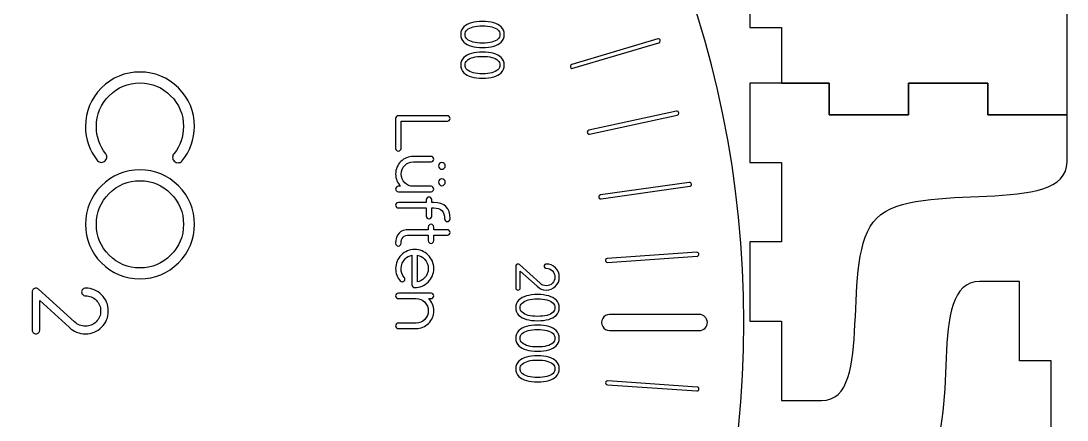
# Model space of a CAD drawing. Extents: x 0 to 206, y 6 to 420.
# Drawn here: x 74.1 to 206, y 277.5 to 327.8 of the extents above; entities that cross this region are included whole.
import ezdxf

# ---------------------------------------------------------------- set-up
doc = ezdxf.new("R2010")
doc.units = 0
doc.layers.get('0').update_dxf_attribs({"linetype": 'CONTINUOUS'})

msp = doc.modelspace()

# ---------------------------------------------------------------- linework, layer by layer
at = {"color": 7}
for p, q in [((206.000135, 316.000199), (206.000135, 344.999982)), ((166.000004, 338.000409), (166.000004, 327.000047)), ((132.28018, 327.774489), (132.28018, 327.774489)), ((134.474017, 326.126354), (134.474017, 326.126354)), ((166.000004, 327.000047), (169.999763, 327.000047)), ((169.999763, 327.000047), (169.999763, 319.999955)), ((154.69187, 325.330671), (154.69187, 325.330671)), ((132.28018, 323.921263), (132.28018, 323.921263)), ((134.474017, 322.273128), (134.474017, 322.273128)), ((166.000004, 320.000216), (166.000004, 310.00031)), ((175.999913, 320.000216), (166.000004, 320.000216)), ((169.999763, 319.999955), (175.999913, 319.999955)), ((175.999913, 315.999942), (175.999913, 320.000216)), ((175.999913, 319.999955), (175.999913, 316.000199)), ((196.000226, 320.000216), (186.000352, 320.000216)), ((186.000352, 320.000216), (186.000352, 315.999942)), ((186.000352, 316.000199), (186.000352, 319.999955)), ((186.000352, 319.999955), (196.000261, 319.999955)), ((196.000226, 315.999942), (196.000226, 320.000216)), ((196.000261, 319.999955), (196.000261, 316.000199)), ((121.326483, 315.546503), (121.326483, 311.77619)), ((127.847358, 315.893766), (121.668237, 315.893766)), ((127.847358, 315.893766), (127.847358, 315.893766)), ((156.732058, 316.456793), (145.682945, 314.059008)), ((145.787678, 313.576006), (156.836787, 315.973791)), ((157.034537, 316.223215), (157.034537, 316.223215)), ((175.999913, 316.000199), (186.000352, 316.000199)), ((186.000352, 315.999942), (175.999913, 315.999942)), ((206.000135, 315.999942), (196.000226, 315.999942)), ((196.000261, 316.000199), (206.000135, 316.000199)), ((206.000135, 310.091976), (206.000135, 315.999942)), ((122.015501, 311.77619), (122.015501, 315.204749)), ((122.015501, 315.204749), (127.847358, 315.204749)), ((84.90583, 310.707023), (84.90583, 310.707023)), ((125.785813, 310.770876), (123.558903, 310.770876)), ((123.558903, 310.081855), (125.785813, 310.081855)), ((127.163851, 309.139279), (127.163851, 309.139279)), ((166.000004, 310.00031), (170.000257, 310.00031)), ((170.000257, 310.00031), (170.000257, 299.999886)), ((158.355386, 307.484387), (147.160202, 305.902398)), ((121.949355, 306.995049), (121.668237, 306.995049)), ((121.668237, 306.306032), (125.785813, 306.306032)), ((121.668237, 306.306032), (121.668237, 306.306032)), ((125.785813, 306.995049), (123.558903, 306.995049)), ((127.163851, 307.077733), (127.163851, 307.077733)), ((158.639951, 307.254256), (158.639951, 307.254256)), ((125.18499, 304.958975), (121.668237, 304.958975)), ((125.18499, 305.300728), (125.18499, 304.958975)), ((125.874011, 304.958975), (125.874011, 305.300728)), ((126.13308, 304.958975), (125.874011, 304.958975)), ((121.668237, 304.275468), (125.18499, 304.275468)), ((125.18499, 304.275468), (125.18499, 303.239183)), ((125.874011, 303.239183), (125.874011, 304.275468)), ((125.874011, 304.275468), (126.13308, 304.275468)), ((94.56866, 302.207446), (94.56866, 302.207446)), ((128.189115, 302.902944), (128.189115, 302.902944)), ((125.444063, 301.526669), (123.040765, 301.526669)), ((123.040765, 300.843162), (125.444063, 300.843162)), ((125.444063, 301.868423), (125.444063, 301.526669)), ((125.444063, 300.843162), (125.444063, 300.148631)), ((126.13308, 301.526669), (126.13308, 301.868423)), ((127.847362, 301.526669), (126.13308, 301.526669)), ((126.13308, 300.148631), (126.13308, 300.843162)), ((126.13308, 300.843162), (127.847362, 300.843162)), ((122.015504, 299.812392), (122.015504, 299.812392)), ((170.000257, 299.999886), (166.000004, 299.999886)), ((166.000004, 299.999886), (166.000004, 289.99998)), ((123.388028, 298.320752), (123.388028, 294.572488)), ((124.071535, 294.947315), (124.071535, 298.320752)), ((148.053876, 297.409552), (159.333117, 298.192277)), ((159.566694, 298.434812), (159.56668, 298.434812)), ((136.478359, 296.931485), (136.478359, 294.186433)), ((139.543116, 294.787256), (136.946894, 297.129922)), ((137.029574, 294.186433), (137.029574, 296.314124)), ((137.029574, 296.314124), (139.157265, 294.395895)), ((89.073017, 295.344814), (89.073017, 295.344814)), ((122.49506, 295.311117), (122.49506, 295.311117)), ((124.071535, 294.947315), (124.071535, 294.947315)), ((199.999879, 294.999893), (194.970185, 294.999893)), ((199.999879, 284.999987), (199.999879, 294.999893)), ((75.475868, 293.687316), (75.475868, 288.880719)), ((80.839219, 289.922514), (76.297205, 294.029069)), ((125.785813, 293.534009), (121.668237, 293.534009)), ((125.785813, 293.534009), (125.785813, 293.534009)), ((137.029574, 294.186433), (137.029574, 294.186433)), ((139.223411, 293.353874), (139.223411, 293.353874)), ((76.435, 288.880719), (76.435, 292.59591)), ((76.435, 292.59591), (80.161216, 289.244521)), ((121.668237, 292.844988), (123.900657, 292.844988)), ((125.510205, 292.844988), (125.785813, 292.844988)), ((141.417248, 291.705738), (141.417248, 291.705738)), ((123.900657, 289.758183), (121.668237, 289.758183)), ((121.668237, 289.069166), (123.900657, 289.069166)), ((139.223411, 289.500652), (139.223411, 289.500652)), ((160.633283, 289.850321), (160.633283, 289.850321)), ((165.248556, 289.82985), (165.248556, 289.82985)), ((166.000004, 289.99998), (170.000257, 289.99998)), ((170.000257, 289.99998), (170.000257, 280.000074)), ((76.435, 288.880719), (76.435, 288.880719)), ((141.417248, 287.85252), (141.417248, 287.85252)), ((148.308109, 288.829883), (159.613536, 288.829883)), ((139.223411, 285.647429), (139.223411, 285.647429)), ((204.000132, 284.999987), (199.999879, 284.999987)), ((204.000132, 275.000081), (204.000132, 284.999987)), ((141.417248, 283.999294), (141.417248, 283.999294)), ((159.347573, 281.704739), (148.066954, 282.466792)), ((159.581169, 281.469782), (159.581151, 281.469782)), ((170.000257, 280.000074), (175.029951, 280.000074))]:
    msp.add_line(p, q, dxfattribs=at)
for points in [[(165.248556, 289.82985), (165.248451, 361.62675), (107.045563, 419.829598), (35.248662, 419.829653)], [(132.28018, 327.774489), (131.18326, 327.774489), (130.400534, 327.548489), (129.937514, 327.102007)], [(130.328878, 326.710642), (130.714729, 327.052395), (131.365163, 327.228784), (132.28018, 327.228784)], [(134.622843, 327.102007), (134.159823, 327.548489), (133.377097, 327.774489), (132.28018, 327.774489)], [(132.28018, 327.228784), (133.195198, 327.228784), (133.845632, 327.052395), (134.231482, 326.710642)], [(129.937514, 327.102007), (129.66742, 326.831909), (129.535128, 326.506694), (129.535128, 326.126354)], [(129.535128, 326.126354), (129.535128, 325.746017), (129.66742, 325.426312), (129.937514, 325.156215)], [(130.086343, 326.126354), (130.086343, 326.352354), (130.169024, 326.550791), (130.328878, 326.710642)], [(130.328878, 325.54758), (130.169024, 325.70743), (130.086343, 325.900357), (130.086343, 326.126354)], [(134.231482, 326.710642), (134.396847, 326.550791), (134.474017, 326.352354), (134.474017, 326.126354)], [(134.474017, 326.126354), (134.474017, 325.900357), (134.396847, 325.70743), (134.231482, 325.54758)], [(135.025232, 326.126354), (135.025232, 326.506694), (134.892941, 326.831909), (134.622843, 327.102007)], [(134.622843, 325.156215), (134.892941, 325.426312), (135.025232, 325.746017), (135.025232, 326.126354)], [(129.937514, 325.156215), (130.400534, 324.709732), (131.18326, 324.483732), (132.28018, 324.483732)], [(132.28018, 325.029437), (131.365163, 325.029437), (130.714729, 325.200312), (130.328878, 325.54758)], [(134.231482, 325.54758), (133.845632, 325.200312), (133.195198, 325.029437), (132.28018, 325.029437)], [(132.28018, 324.483732), (133.377097, 324.483732), (134.159823, 324.709732), (134.622843, 325.156215)], [(154.371477, 325.564936), (154.371477, 325.564936), (143.535964, 322.33757), (143.535964, 322.33757)], [(143.676522, 321.864216), (143.676522, 321.864216), (154.512038, 325.091583), (154.512038, 325.091583)], [(154.590675, 325.528497), (154.527508, 325.574683), (154.44619, 325.588202), (154.371477, 325.564936)], [(154.512038, 325.091583), (154.618924, 325.121774), (154.692508, 325.219604), (154.69187, 325.330671)], [(154.69187, 325.330671), (154.691383, 325.408921), (154.653842, 325.48231), (154.590675, 325.528497)], [(129.937514, 323.248781), (129.66742, 322.978684), (129.535128, 322.653468), (129.535128, 322.273128)], [(132.28018, 323.921263), (131.18326, 323.921263), (130.400534, 323.695263), (129.937514, 323.248781)], [(130.328878, 322.857416), (130.714729, 323.19917), (131.365163, 323.375559), (132.28018, 323.375559)], [(134.622843, 323.248781), (134.159823, 323.695263), (133.377097, 323.921263), (132.28018, 323.921263)], [(132.28018, 323.375559), (133.195198, 323.375559), (133.845632, 323.19917), (134.231482, 322.857416)], [(135.025232, 322.273128), (135.025232, 322.653468), (134.892941, 322.978684), (134.622843, 323.248781)], [(129.535128, 322.273128), (129.535128, 321.892791), (129.66742, 321.573086), (129.937514, 321.302989)], [(130.086343, 322.273128), (130.086343, 322.499128), (130.169024, 322.697566), (130.328878, 322.857416)], [(130.328878, 321.694354), (130.169024, 321.854204), (130.086343, 322.047132), (130.086343, 322.273128)], [(134.231482, 322.857416), (134.396847, 322.697566), (134.474017, 322.499128), (134.474017, 322.273128)], [(134.474017, 322.273128), (134.474017, 322.047132), (134.396847, 321.854204), (134.231482, 321.694354)], [(134.622843, 321.302989), (134.892941, 321.573086), (135.025232, 321.892791), (135.025232, 322.273128)], [(143.360584, 322.158631), (143.338966, 322.071557), (143.366269, 321.979607), (143.431906, 321.918442)], [(143.535964, 322.33757), (143.449342, 322.314207), (143.382202, 322.245705), (143.360584, 322.158631)], [(143.431906, 321.918442), (143.497542, 321.857277), (143.591186, 321.836518), (143.676522, 321.864216)], [(89.073017, 321.395089), (87.176837, 321.395089), (85.567288, 320.728117), (84.216784, 319.388665)], [(93.929215, 319.388665), (92.584249, 320.728117), (90.969198, 321.395089), (89.073017, 321.395089)], [(129.937514, 321.302989), (130.400534, 320.856507), (131.18326, 320.630507), (132.28018, 320.630507)], [(132.28018, 321.176211), (131.365163, 321.176211), (130.714729, 321.347086), (130.328878, 321.694354)], [(134.231482, 321.694354), (133.845632, 321.347086), (133.195198, 321.176211), (132.28018, 321.176211)], [(132.28018, 320.630507), (133.377097, 320.630507), (134.159823, 320.856507), (134.622843, 321.302989)], [(84.216784, 319.388665), (82.877357, 318.0437), (82.21036, 316.428637), (82.21036, 314.532457)], [(85.197965, 318.413012), (86.261802, 319.493394), (87.557166, 320.022561), (89.073017, 320.022561)], [(89.073017, 320.022561), (90.594371, 320.022561), (91.889736, 319.493394), (92.953573, 318.413012)], [(95.941142, 314.532457), (95.941142, 316.428637), (95.268677, 318.0437), (93.929215, 319.388665)], [(83.582913, 314.532457), (83.582913, 316.053811), (84.117583, 317.349169), (85.197965, 318.413012)], [(92.953573, 318.413012), (94.033954, 317.349169), (94.568624, 316.053811), (94.568624, 314.532457)], [(121.431212, 315.789037), (121.359556, 315.722891), (121.326483, 315.645721), (121.326483, 315.546503)], [(121.668237, 315.893766), (121.574528, 315.893766), (121.491848, 315.860711), (121.431212, 315.789037)], [(128.089893, 315.789037), (128.023747, 315.860694), (127.941067, 315.893766), (127.847358, 315.893766)], [(128.189112, 315.546503), (128.189112, 315.645721), (128.156056, 315.722891), (128.089893, 315.789037)], [(128.089893, 315.309478), (128.156039, 315.375624), (128.189112, 315.452794), (128.189112, 315.546503)], [(156.938614, 316.411638), (156.880011, 316.456891), (156.804198, 316.473465), (156.732058, 316.456793)], [(156.836787, 315.973791), (156.954636, 315.997702), (157.038133, 316.103018), (157.034537, 316.223215)], [(157.034537, 316.223215), (157.032423, 316.297226), (156.997216, 316.366384), (156.938614, 316.411638)], [(82.21036, 314.532457), (82.21036, 312.928422), (82.717479, 311.495263), (83.737253, 310.216443)], [(84.784545, 311.098388), (83.985291, 312.079551), (83.582913, 313.220565), (83.582913, 314.532457)], [(94.568624, 314.532457), (94.568624, 313.237103), (94.182791, 312.112624), (93.400048, 311.142485)], [(94.370187, 310.166832), (95.417514, 311.445651), (95.941142, 312.895349), (95.941142, 314.532457)], [(127.847358, 315.204749), (127.941067, 315.204749), (128.023747, 315.237804), (128.089893, 315.309478)], [(145.682945, 314.059008), (145.596659, 314.040305), (145.526907, 313.976987), (145.499966, 313.892909)], [(145.499966, 313.892909), (145.473025, 313.80883), (145.492988, 313.716766), (145.552335, 313.651397)], [(145.552335, 313.651397), (145.611681, 313.586029), (145.701395, 313.55729), (145.787678, 313.576006)], [(121.326483, 311.77619), (121.326483, 311.676971), (121.359539, 311.599801), (121.431212, 311.533655)], [(121.431212, 311.533655), (121.491848, 311.46751), (121.574528, 311.428923), (121.668237, 311.428923)], [(121.668237, 311.428923), (121.761942, 311.428923), (121.844626, 311.46751), (121.910772, 311.533655)], [(121.910772, 311.533655), (121.976917, 311.599801), (122.015501, 311.676971), (122.015501, 311.77619)], [(83.737253, 310.216443), (83.864006, 310.089662), (84.029389, 310.018006), (84.216784, 310.018006)], [(84.216784, 310.018006), (84.409718, 310.018006), (84.569562, 310.089662), (84.69635, 310.227467)], [(84.69635, 310.227467), (84.834145, 310.354245), (84.90583, 310.51961), (84.90583, 310.707023)], [(84.90583, 310.707023), (84.90583, 310.850339), (84.861732, 310.988145), (84.784545, 311.098388)], [(93.400048, 311.142485), (93.262253, 311.004679), (93.196107, 310.844829), (93.196107, 310.657415)], [(93.196107, 310.657415), (93.196107, 310.464488), (93.262253, 310.304638), (93.400048, 310.172346)], [(93.400048, 310.172346), (93.526836, 310.03454), (93.692183, 309.968395), (93.879614, 309.968395)], [(93.879614, 309.968395), (94.06701, 309.968395), (94.232392, 310.03454), (94.370187, 310.166832)], [(121.976917, 310.114928), (121.546969, 309.67947), (121.326483, 309.150303), (121.326483, 308.538452)], [(123.558903, 310.770876), (122.941542, 310.770876), (122.41789, 310.55039), (121.976917, 310.114928)], [(122.467497, 309.629858), (122.770667, 309.933029), (123.134469, 310.081855), (123.558903, 310.081855)], [(126.028348, 310.666143), (125.962202, 310.737803), (125.885032, 310.770876), (125.785813, 310.770876)], [(125.785813, 310.081855), (125.885032, 310.081855), (125.962202, 310.11491), (126.028348, 310.186588)], [(126.13308, 310.423608), (126.13308, 310.522827), (126.094494, 310.599997), (126.028348, 310.666143)], [(126.028348, 310.186588), (126.094494, 310.252733), (126.13308, 310.329904), (126.13308, 310.423608)], [(182.000275, 303.00031), (187.000265, 308.000311), (206.000276, 303.00031), (206.000135, 310.091976)], [(89.073017, 309.070074), (87.176837, 309.070074), (85.567288, 308.403105), (84.216819, 307.063651)], [(93.92925, 307.063651), (92.584285, 308.403105), (90.969198, 309.070074), (89.073017, 309.070074)], [(122.015501, 308.538452), (122.015501, 308.96289), (122.164331, 309.326692), (122.467497, 309.629858)], [(126.860685, 309.872393), (126.77249, 309.784199), (126.733903, 309.68498), (126.733903, 309.569226)], [(126.733903, 309.569226), (126.733903, 309.45347), (126.77249, 309.34874), (126.860685, 309.266056)], [(127.163851, 309.999174), (127.048098, 309.999174), (126.943365, 309.955077), (126.860685, 309.872393)], [(126.860685, 309.266056), (126.943365, 309.183376), (127.048098, 309.139279), (127.163851, 309.139279)], [(127.461508, 309.872393), (127.378827, 309.955077), (127.279608, 309.999174), (127.163851, 309.999174)], [(127.163851, 309.139279), (127.279608, 309.139279), (127.378827, 309.183376), (127.461508, 309.266056)], [(127.588289, 309.569226), (127.588289, 309.68498), (127.549702, 309.784199), (127.461508, 309.872393)], [(127.461508, 309.266056), (127.549702, 309.34874), (127.588289, 309.45347), (127.588289, 309.569226)], [(85.197965, 306.088001), (86.261837, 307.168383), (87.557166, 307.69755), (89.073017, 307.69755)], [(89.073017, 307.69755), (90.594371, 307.69755), (91.889736, 307.168383), (92.953573, 306.088001)], [(121.326483, 308.538452), (121.326483, 307.937629), (121.530431, 307.424997), (121.949355, 306.995049)], [(122.467497, 307.447046), (122.164331, 307.750216), (122.015501, 308.114018), (122.015501, 308.538452)], [(123.558903, 306.995049), (123.134469, 306.995049), (122.770667, 307.143879), (122.467497, 307.447046)], [(126.860685, 307.810848), (126.77249, 307.728167), (126.733903, 307.623435), (126.733903, 307.507681)], [(126.733903, 307.507681), (126.733903, 307.391924), (126.77249, 307.292706), (126.860685, 307.204511)], [(127.163851, 307.937629), (127.048098, 307.937629), (126.943365, 307.893532), (126.860685, 307.810848)], [(127.461508, 307.810848), (127.378827, 307.893532), (127.279608, 307.937629), (127.163851, 307.937629)], [(127.588289, 307.507681), (127.588289, 307.623435), (127.549702, 307.728167), (127.461508, 307.810848)], [(127.461508, 307.204511), (127.549702, 307.292706), (127.588289, 307.391924), (127.588289, 307.507681)], [(158.548671, 307.432389), (158.494469, 307.476223), (158.424266, 307.49511), (158.355386, 307.484387)], [(158.639951, 307.254256), (158.636027, 307.323855), (158.602874, 307.388555), (158.548671, 307.432389)], [(84.216819, 307.063651), (82.877357, 305.718685), (82.210396, 304.103626), (82.210396, 302.207446)], [(83.582913, 302.207446), (83.582913, 303.7288), (84.117583, 305.024154), (85.197965, 306.088001)], [(92.953573, 306.088001), (94.033954, 305.024154), (94.56866, 303.7288), (94.56866, 302.207446)], [(95.941177, 302.207446), (95.941177, 304.103626), (95.268677, 305.718685), (93.92925, 307.063651)], [(121.431212, 306.89032), (121.359556, 306.824174), (121.326483, 306.747004), (121.326483, 306.653296)], [(121.326483, 306.653296), (121.326483, 306.554077), (121.359539, 306.476907), (121.431212, 306.410761)], [(121.668237, 306.995049), (121.574528, 306.995049), (121.491848, 306.961994), (121.431212, 306.89032)], [(121.431212, 306.410761), (121.491848, 306.344615), (121.574528, 306.306032), (121.668237, 306.306032)], [(126.028348, 306.89032), (125.962202, 306.961977), (125.885032, 306.995049), (125.785813, 306.995049)], [(125.785813, 306.306032), (125.885032, 306.306032), (125.962202, 306.344615), (126.028348, 306.410761)], [(126.13308, 306.653296), (126.13308, 306.747004), (126.094494, 306.824174), (126.028348, 306.89032)], [(126.028348, 306.410761), (126.094494, 306.476907), (126.13308, 306.554077), (126.13308, 306.653296)], [(126.860685, 307.204511), (126.943365, 307.121831), (127.048098, 307.077733), (127.163851, 307.077733)], [(127.163851, 307.077733), (127.279608, 307.077733), (127.378827, 307.121831), (127.461508, 307.204511)], [(147.229107, 305.413885), (147.229107, 305.413885), (158.424287, 306.995871), (158.424287, 306.995871)], [(158.424287, 306.995871), (158.552818, 307.012103), (158.64696, 307.124894), (158.639951, 307.254256)], [(121.431216, 304.859756), (121.359556, 304.79361), (121.326483, 304.71093), (121.326483, 304.617221)], [(121.668237, 304.958975), (121.574532, 304.958975), (121.491848, 304.92592), (121.431216, 304.859756)], [(125.289723, 305.543263), (125.223577, 305.477117), (125.18499, 305.399947), (125.18499, 305.300728)], [(125.532258, 305.647996), (125.438549, 305.647996), (125.355869, 305.61494), (125.289723, 305.543263)], [(125.769278, 305.543263), (125.708647, 305.614923), (125.625962, 305.647996), (125.532258, 305.647996)], [(125.874011, 305.300728), (125.874011, 305.399947), (125.840956, 305.477117), (125.769278, 305.543263)], [(128.189115, 302.902944), (128.189115, 304.275468), (127.505608, 304.958975), (126.13308, 304.958975)], [(146.955208, 305.752578), (146.919745, 305.668647), (146.933376, 305.572007), (146.99067, 305.50116)], [(147.160202, 305.902398), (147.069465, 305.894096), (146.99067, 305.836509), (146.955208, 305.752578)], [(146.99067, 305.50116), (147.047964, 305.430312), (147.139614, 305.396766), (147.229107, 305.413885)], [(121.326483, 304.617221), (121.326483, 304.523517), (121.359539, 304.440833), (121.431216, 304.374687)], [(121.431216, 304.374687), (121.491848, 304.308541), (121.574532, 304.275468), (121.668237, 304.275468)], [(126.13308, 304.275468), (127.048098, 304.275468), (127.505608, 303.812447), (127.505608, 302.902944)], [(82.210396, 302.207446), (82.210396, 300.311265), (82.877357, 298.696203), (84.216819, 297.351238)], [(85.197965, 298.332401), (84.117583, 299.396248), (83.582913, 300.691602), (83.582913, 302.207446)], [(94.56866, 302.207446), (94.56866, 300.691602), (94.033954, 299.396248), (92.953573, 298.332401)], [(93.92925, 297.351238), (95.268677, 298.696203), (95.941177, 300.311265), (95.941177, 302.207446)], [(125.18499, 303.239183), (125.18499, 303.145478), (125.223577, 303.062794), (125.289723, 302.996649)], [(125.289723, 302.996649), (125.355869, 302.930503), (125.438549, 302.89743), (125.532258, 302.89743)], [(125.532258, 302.89743), (125.625962, 302.89743), (125.708647, 302.930485), (125.769278, 302.996649)], [(125.785817, 302.21569), (125.692108, 302.21569), (125.614938, 302.182635), (125.548792, 302.110958)], [(125.769278, 302.996649), (125.840938, 303.062794), (125.874011, 303.145478), (125.874011, 303.239183)], [(126.028351, 302.110958), (125.962206, 302.182617), (125.885035, 302.21569), (125.785817, 302.21569)], [(127.505608, 302.902944), (127.505608, 302.803725), (127.538664, 302.726555), (127.604827, 302.660409)], [(127.604827, 302.660409), (127.670973, 302.594263), (127.753653, 302.555676), (127.847362, 302.555676)], [(127.847362, 302.555676), (127.941067, 302.555676), (128.023751, 302.594263), (128.089896, 302.660409)], [(128.089896, 302.660409), (128.156042, 302.726555), (128.189115, 302.803725), (128.189115, 302.902944)], [(175.029951, 280.000074), (182.000275, 280.000311), (177.000285, 298.00031), (182.000275, 303.00031)], [(123.040765, 301.526669), (121.899747, 301.526669), (121.326483, 300.958919), (121.326483, 299.812392)], [(122.015504, 299.812392), (122.015504, 300.495899), (122.357258, 300.843162), (123.040765, 300.843162)], [(125.548792, 302.110958), (125.477136, 302.044812), (125.444063, 301.967642), (125.444063, 301.868423)], [(126.13308, 301.868423), (126.13308, 301.967642), (126.094497, 302.044812), (126.028351, 302.110958)], [(128.089896, 301.427451), (128.023751, 301.493596), (127.941067, 301.526669), (127.847362, 301.526669)], [(127.847362, 300.843162), (127.941067, 300.843162), (128.023751, 300.876218), (128.089896, 300.942381)], [(128.189115, 301.184916), (128.189115, 301.278624), (128.15606, 301.361305), (128.089896, 301.427451)], [(128.089896, 300.942381), (128.156042, 301.008527), (128.189115, 301.091211), (128.189115, 301.184916)], [(121.326483, 299.812392), (121.326483, 299.718683), (121.359539, 299.636003), (121.431216, 299.569857)], [(121.431216, 299.569857), (121.491848, 299.503711), (121.574532, 299.470638), (121.668237, 299.470638)], [(121.668237, 299.470638), (121.761945, 299.470638), (121.844626, 299.503693), (121.910772, 299.569857)], [(121.910772, 299.569857), (121.976917, 299.636003), (122.015504, 299.718683), (122.015504, 299.812392)], [(125.444063, 300.148631), (125.444063, 300.054926), (125.477118, 299.972242), (125.548792, 299.906097)], [(125.548792, 299.906097), (125.614938, 299.839951), (125.692108, 299.806878), (125.785817, 299.806878)], [(125.785817, 299.806878), (125.885035, 299.806878), (125.962206, 299.839933), (126.028351, 299.906097)], [(126.028351, 299.906097), (126.094497, 299.972242), (126.13308, 300.054926), (126.13308, 300.148631)], [(89.073017, 296.717342), (87.557166, 296.717342), (86.261837, 297.246508), (85.197965, 298.332401)], [(92.953573, 298.332401), (91.889736, 297.246508), (90.594371, 296.717342), (89.073017, 296.717342)], [(122.032039, 298.331776), (121.563508, 297.863242), (121.326483, 297.301002), (121.326483, 296.634033)], [(123.729782, 299.037332), (123.062813, 299.037332), (122.49506, 298.800308), (122.032039, 298.331776)], [(122.517108, 297.846707), (122.770667, 298.100266), (123.057299, 298.254606), (123.388028, 298.320752)], [(125.427525, 298.331776), (124.958994, 298.800308), (124.39124, 299.037332), (123.729782, 299.037332)], [(124.071535, 298.320752), (124.402265, 298.254606), (124.688896, 298.100266), (124.942456, 297.846707)], [(126.13308, 296.634033), (126.13308, 297.301002), (125.89606, 297.863242), (125.427525, 298.331776)], [(159.298654, 298.684924), (159.298654, 298.684924), (148.01941, 297.902199), (148.01941, 297.902199)], [(159.488239, 298.619421), (159.437155, 298.667091), (159.36827, 298.690891), (159.298654, 298.684924)], [(159.333117, 298.192277), (159.462563, 298.199289), (159.564556, 298.305193), (159.566694, 298.434812)], [(159.56668, 298.434812), (159.567825, 298.504674), (159.539323, 298.571751), (159.488239, 298.619421)], [(84.216819, 297.351238), (85.567288, 296.011786), (87.176837, 295.344814), (89.073017, 295.344814)], [(89.073017, 295.344814), (90.969198, 295.344814), (92.584285, 296.011786), (93.92925, 297.351238)], [(122.015504, 296.634033), (122.015504, 297.108078), (122.180869, 297.510464), (122.517108, 297.846707)], [(124.942456, 297.846707), (125.278699, 297.510464), (125.444063, 297.108078), (125.444063, 296.634033)], [(136.561043, 297.124408), (136.505922, 297.074801), (136.478359, 297.008655), (136.478359, 296.931485)], [(136.753967, 297.207093), (136.676797, 297.207093), (136.610651, 297.179541), (136.561043, 297.124408)], [(136.946894, 297.129922), (136.891772, 297.17953), (136.831137, 297.207093), (136.753967, 297.207093)], [(140.127404, 297.124408), (140.072283, 297.074801), (140.044724, 297.008655), (140.044724, 296.931485)], [(140.044724, 296.931485), (140.044724, 296.859825), (140.072276, 296.793679), (140.127404, 296.744072)], [(140.320331, 297.207093), (140.248672, 297.207093), (140.182526, 297.179541), (140.127404, 297.124408)], [(141.488908, 296.727533), (141.163689, 297.047238), (140.777838, 297.207093), (140.320331, 297.207093)], [(147.810724, 297.765195), (147.771061, 297.685143), (147.777724, 297.589913), (147.828146, 297.516163)], [(148.01941, 297.902199), (147.930188, 297.897637), (147.850386, 297.845246), (147.810724, 297.765195)], [(147.828146, 297.516163), (147.878568, 297.442414), (147.964889, 297.401645), (148.053876, 297.409552)], [(121.326483, 296.634033), (121.326483, 296.033207), (121.51941, 295.509554), (121.905261, 295.068582)], [(122.41789, 295.526089), (122.147796, 295.834769), (122.015504, 296.204085), (122.015504, 296.634033)], [(122.49506, 295.311117), (122.49506, 295.393797), (122.467508, 295.459943), (122.41789, 295.526089)], [(125.444063, 296.634033), (125.444063, 296.154474), (125.278699, 295.752089), (124.942456, 295.42136)], [(125.427525, 294.93629), (125.89606, 295.399311), (126.13308, 295.967061), (126.13308, 296.634033)], [(140.127404, 296.744072), (140.182526, 296.68895), (140.248672, 296.661388), (140.320331, 296.661388)], [(140.320331, 296.661388), (140.629012, 296.661388), (140.882571, 296.551145), (141.097543, 296.336172)], [(141.097543, 296.336172), (141.312519, 296.121197), (141.417248, 295.867638), (141.417248, 295.558957)], [(141.417248, 295.558957), (141.417248, 295.25579), (141.312519, 294.996718), (141.097543, 294.787256)], [(141.968463, 295.558957), (141.968463, 296.016468), (141.808613, 296.407829), (141.488908, 296.727533)], [(141.488908, 294.395895), (141.808613, 294.7156), (141.968463, 295.106961), (141.968463, 295.558957)], [(121.905261, 295.068582), (121.976917, 295.002436), (122.054088, 294.969363), (122.147796, 294.969363)], [(122.147796, 294.969363), (122.247015, 294.969363), (122.324185, 295.002418), (122.390331, 295.074092)], [(122.390331, 295.074092), (122.456476, 295.134728), (122.49506, 295.217408), (122.49506, 295.311117)], [(123.388028, 294.572488), (123.388028, 294.47878), (123.421084, 294.396099), (123.487247, 294.335464)], [(123.487247, 294.335464), (123.553393, 294.263808), (123.636077, 294.230735), (123.729782, 294.230735)], [(123.729782, 294.230735), (124.39124, 294.230735), (124.958994, 294.467756), (125.427525, 294.93629)], [(124.942456, 295.42136), (124.688896, 295.167801), (124.402265, 295.01346), (124.071535, 294.947315)], [(139.157265, 294.395895), (139.47697, 294.07619), (139.862821, 293.916336), (140.320331, 293.916336)], [(140.320331, 294.462041), (140.017161, 294.462041), (139.758092, 294.56677), (139.543116, 294.787256)], [(141.097543, 294.787256), (140.882571, 294.56677), (140.629012, 294.462041), (140.320331, 294.462041)], [(140.320331, 293.916336), (140.777838, 293.916336), (141.163689, 294.07619), (141.488908, 294.395895)], [(194.970185, 294.999893), (187.999861, 294.999656), (192.999851, 276.999654), (187.999861, 271.999657)], [(75.619202, 294.023555), (75.525504, 293.929851), (75.475868, 293.819607), (75.475868, 293.687316)], [(75.955434, 294.166871), (75.823143, 294.166871), (75.712899, 294.117264), (75.619202, 294.023555)], [(76.297205, 294.029069), (76.203472, 294.117264), (76.087726, 294.166871), (75.955434, 294.166871)], [(81.869965, 294.023555), (81.770764, 293.929851), (81.721164, 293.819607), (81.721164, 293.687316)], [(81.721164, 293.687316), (81.721164, 293.555024), (81.770764, 293.439267), (81.869965, 293.351073)], [(82.206233, 294.166871), (82.073941, 294.166871), (81.95816, 294.117264), (81.869965, 294.023555)], [(81.869965, 293.351073), (81.95816, 293.251854), (82.073941, 293.202246), (82.206233, 293.202246)], [(84.245712, 293.323514), (83.68349, 293.885753), (83.005486, 294.166871), (82.206233, 294.166871)], [(82.206233, 293.202246), (82.740903, 293.202246), (83.187379, 293.020344), (83.562205, 292.640007)], [(85.089062, 291.284017), (85.089062, 292.083278), (84.807969, 292.761274), (84.245712, 293.323514)], [(121.431212, 293.429277), (121.359556, 293.363131), (121.326483, 293.285961), (121.326483, 293.186742)], [(121.326483, 293.186742), (121.326483, 293.093037), (121.359539, 293.015867), (121.431212, 292.949721)], [(121.668237, 293.534009), (121.574528, 293.534009), (121.491848, 293.500954), (121.431212, 293.429277)], [(121.431212, 292.949721), (121.491848, 292.878061), (121.574528, 292.844988), (121.668237, 292.844988)], [(126.028348, 293.429277), (125.962202, 293.500936), (125.885032, 293.534009), (125.785813, 293.534009)], [(125.785813, 292.844988), (125.885032, 292.844988), (125.962202, 292.878044), (126.028348, 292.949721)], [(126.13308, 293.186742), (126.13308, 293.285961), (126.094494, 293.363131), (126.028348, 293.429277)], [(126.028348, 292.949721), (126.094494, 293.015867), (126.13308, 293.093037), (126.13308, 293.186742)], [(136.478359, 294.186433), (136.478359, 294.114773), (136.505911, 294.048627), (136.561043, 293.993506)], [(136.561043, 293.993506), (136.610651, 293.943898), (136.676797, 293.916336), (136.753967, 293.916336)], [(136.753967, 293.916336), (136.831137, 293.916336), (136.891772, 293.943888), (136.946894, 293.993506)], [(139.223411, 293.353874), (138.126495, 293.353874), (137.343769, 293.127874), (136.880748, 292.681391)], [(136.946894, 293.993506), (137.002015, 294.048627), (137.029574, 294.114773), (137.029574, 294.186433)], [(141.566078, 292.681391), (141.103057, 293.127874), (140.320331, 293.353874), (139.223411, 293.353874)], [(83.562205, 292.640007), (83.942535, 292.26518), (84.124462, 291.818694), (84.124462, 291.284017)], [(123.900657, 292.844988), (124.325094, 292.844988), (124.688896, 292.696162), (124.992063, 292.392992)], [(124.992063, 292.392992), (125.295233, 292.089825), (125.44406, 291.726023), (125.44406, 291.301586)], [(126.13308, 291.301586), (126.13308, 291.902412), (125.923619, 292.41504), (125.510205, 292.844988)], [(136.880748, 292.681391), (136.610651, 292.411294), (136.478359, 292.086079), (136.478359, 291.705738)], [(136.478359, 291.705738), (136.478359, 291.325402), (136.610651, 291.005697), (136.880748, 290.7356)], [(137.029574, 291.705738), (137.029574, 291.931738), (137.112259, 292.130176), (137.272109, 292.290027)], [(137.272109, 291.126964), (137.112259, 291.286815), (137.029574, 291.479742), (137.029574, 291.705738)], [(137.272109, 292.290027), (137.65796, 292.63178), (138.308394, 292.808169), (139.223411, 292.808169)], [(139.223411, 292.808169), (140.138429, 292.808169), (140.788863, 292.63178), (141.174713, 292.290027)], [(141.174713, 292.290027), (141.340078, 292.130176), (141.417248, 291.931738), (141.417248, 291.705738)], [(141.417248, 291.705738), (141.417248, 291.479742), (141.340078, 291.286815), (141.174713, 291.126964)], [(141.968463, 291.705738), (141.968463, 292.086079), (141.836172, 292.411294), (141.566078, 292.681391)], [(141.566078, 290.7356), (141.836172, 291.005697), (141.968463, 291.325402), (141.968463, 291.705738)], [(84.124462, 291.284017), (84.124462, 290.749337), (83.942535, 290.29734), (83.562205, 289.922514)], [(84.245712, 289.239007), (84.807969, 289.80676), (85.089062, 290.484753), (85.089062, 291.284017)], [(125.44406, 291.301586), (125.44406, 290.877152), (125.295233, 290.51335), (124.992063, 290.210179)], [(125.477133, 289.72511), (125.912594, 290.160572), (126.13308, 290.689738), (126.13308, 291.301586)], [(136.880748, 290.7356), (137.343769, 290.289117), (138.126495, 290.063117), (139.223411, 290.063117)], [(139.223411, 290.608822), (138.308394, 290.608822), (137.65796, 290.779697), (137.272109, 291.126964)], [(141.174713, 291.126964), (140.788863, 290.779697), (140.138429, 290.608822), (139.223411, 290.608822)], [(139.223411, 290.063117), (140.320331, 290.063117), (141.103057, 290.289117), (141.566078, 290.7356)], [(147.437213, 290.338321), (147.257575, 290.027179), (147.257575, 289.643837), (147.437213, 289.332696)], [(148.308109, 290.841133), (147.948834, 290.841133), (147.61685, 290.649462), (147.437213, 290.338321)], [(159.613536, 290.841133), (159.613536, 290.841133), (148.308109, 290.841133), (148.308109, 290.841133)], [(160.633283, 289.850321), (160.625219, 290.40549), (160.168707, 290.849049), (159.613536, 290.841133)], [(35.248662, 159.830006), (107.045579, 159.83006), (165.248474, 218.032933), (165.248556, 289.82985)], [(80.161216, 289.244521), (80.728976, 288.682281), (81.406944, 288.40116), (82.206233, 288.40116)], [(82.206233, 289.360274), (81.671528, 289.360274), (81.219549, 289.547687), (80.839219, 289.922514)], [(83.562205, 289.922514), (83.187379, 289.547687), (82.740903, 289.360274), (82.206233, 289.360274)], [(82.206233, 288.40116), (83.005486, 288.40116), (83.68349, 288.682281), (84.245712, 289.239007)], [(121.431212, 289.653454), (121.359556, 289.587308), (121.326483, 289.510138), (121.326483, 289.416429)], [(121.326483, 289.416429), (121.326483, 289.317211), (121.359539, 289.24004), (121.431212, 289.173895)], [(121.668237, 289.758183), (121.574528, 289.758183), (121.491848, 289.725128), (121.431212, 289.653454)], [(121.431212, 289.173895), (121.491848, 289.107749), (121.574528, 289.069166), (121.668237, 289.069166)], [(124.992063, 290.210179), (124.688896, 289.907013), (124.325094, 289.758183), (123.900657, 289.758183)], [(123.900657, 289.069166), (124.512508, 289.069166), (125.041674, 289.289652), (125.477133, 289.72511)], [(139.223411, 289.500652), (138.126495, 289.500652), (137.343769, 289.274655), (136.880748, 288.828169)], [(137.272109, 288.436808), (137.65796, 288.778561), (138.308394, 288.95495), (139.223411, 288.95495)], [(141.566078, 288.828169), (141.103057, 289.274655), (140.320331, 289.500652), (139.223411, 289.500652)], [(139.223411, 288.95495), (140.138429, 288.95495), (140.788863, 288.778561), (141.174713, 288.436808)], [(147.437213, 289.332696), (147.61685, 289.021554), (147.948834, 288.829883), (148.308109, 288.829883)], [(159.613536, 288.829883), (159.88528, 288.826007), (160.14702, 288.932295), (160.339127, 289.124531)], [(160.339127, 289.124531), (160.531233, 289.316768), (160.637343, 289.57858), (160.633283, 289.850321)], [(75.475868, 288.880719), (75.475868, 288.748427), (75.525504, 288.63267), (75.619202, 288.544476)], [(75.619202, 288.544476), (75.712899, 288.445257), (75.823143, 288.40116), (75.955434, 288.40116)], [(75.955434, 288.40116), (76.087726, 288.40116), (76.203472, 288.445257), (76.291667, 288.544476)], [(76.291667, 288.544476), (76.390903, 288.63267), (76.435, 288.748427), (76.435, 288.880719)], [(136.880748, 288.828169), (136.610651, 288.558075), (136.478359, 288.232856), (136.478359, 287.85252)], [(136.478359, 287.85252), (136.478359, 287.472179), (136.610651, 287.152474), (136.880748, 286.882381)], [(137.029574, 287.85252), (137.029574, 288.078516), (137.112259, 288.276954), (137.272109, 288.436808)], [(137.272109, 287.273742), (137.112259, 287.433596), (137.029574, 287.62652), (137.029574, 287.85252)], [(141.174713, 288.436808), (141.340078, 288.276954), (141.417248, 288.078516), (141.417248, 287.85252)], [(141.417248, 287.85252), (141.417248, 287.62652), (141.340078, 287.433596), (141.174713, 287.273742)], [(141.968463, 287.85252), (141.968463, 288.232856), (141.836172, 288.558075), (141.566078, 288.828169)], [(141.566078, 286.882381), (141.836172, 287.152474), (141.968463, 287.472179), (141.968463, 287.85252)], [(136.880748, 286.882381), (137.343769, 286.435895), (138.126495, 286.209898), (139.223411, 286.209898)], [(139.223411, 286.755599), (138.308394, 286.755599), (137.65796, 286.926478), (137.272109, 287.273742)], [(141.174713, 287.273742), (140.788863, 286.926478), (140.138429, 286.755599), (139.223411, 286.755599)], [(139.223411, 286.209898), (140.320331, 286.209898), (141.103057, 286.435895), (141.566078, 286.882381)], [(136.880748, 284.974947), (136.610651, 284.704849), (136.478359, 284.379634), (136.478359, 283.999294)], [(139.223411, 285.647429), (138.126495, 285.647429), (137.343769, 285.421429), (136.880748, 284.974947)], [(137.272109, 284.583582), (137.65796, 284.925335), (138.308394, 285.101724), (139.223411, 285.101724)], [(141.566078, 284.974947), (141.103057, 285.421429), (140.320331, 285.647429), (139.223411, 285.647429)], [(139.223411, 285.101724), (140.138429, 285.101724), (140.788863, 284.925335), (141.174713, 284.583582)], [(141.968463, 283.999294), (141.968463, 284.379634), (141.836172, 284.704849), (141.566078, 284.974947)], [(136.478359, 283.999294), (136.478359, 283.618957), (136.610651, 283.299252), (136.880748, 283.029155)], [(137.029574, 283.999294), (137.029574, 284.225294), (137.112259, 284.423731), (137.272109, 284.583582)], [(137.272109, 283.42052), (137.112259, 283.58037), (137.029574, 283.773297), (137.029574, 283.999294)], [(141.174713, 284.583582), (141.340078, 284.423731), (141.417248, 284.225294), (141.417248, 283.999294)], [(141.417248, 283.999294), (141.417248, 283.773297), (141.340078, 283.58037), (141.174713, 283.42052)], [(141.566078, 283.029155), (141.836172, 283.299252), (141.968463, 283.618957), (141.968463, 283.999294)], [(136.880748, 283.029155), (137.343769, 282.582672), (138.126495, 282.356672), (139.223411, 282.356672)], [(139.223411, 282.902377), (138.308394, 282.902377), (137.65796, 283.073252), (137.272109, 283.42052)], [(141.174713, 283.42052), (140.788863, 283.073252), (140.138429, 282.902377), (139.223411, 282.902377)], [(139.223411, 282.356672), (140.320331, 282.356672), (141.103057, 282.582672), (141.566078, 283.029155)], [(147.839834, 282.360303), (147.789131, 282.28614), (147.7827, 282.190293), (147.823041, 282.110021)], [(148.066954, 282.466792), (147.977514, 282.475247), (147.890537, 282.434466), (147.839834, 282.360303)], [(147.823041, 282.110021), (147.863382, 282.029749), (147.944131, 281.977714), (148.033899, 281.974145)], [(148.033899, 281.974145), (148.033899, 281.974145), (159.314518, 281.212088), (159.314518, 281.212088)], [(159.314518, 281.212088), (159.385263, 281.206355), (159.455056, 281.231336), (159.506094, 281.28066)], [(159.581151, 281.469782), (159.575162, 281.596454), (159.474208, 281.698004), (159.347573, 281.704739)], [(159.506094, 281.28066), (159.557133, 281.329984), (159.584483, 281.398882), (159.581169, 281.469782)]]:
    msp.add_open_spline(points, degree=3, dxfattribs=at)

doc.saveas('drawing.dxf')
